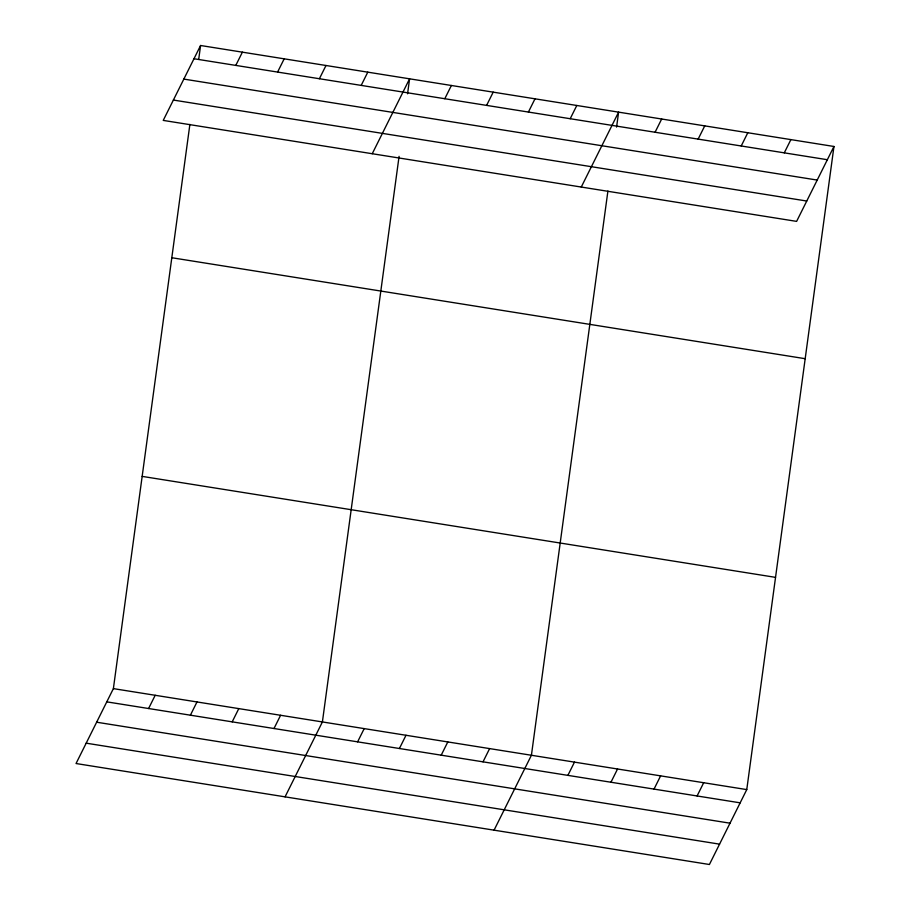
<?xml version="1.0" encoding="UTF-8"?>
<svg xmlns="http://www.w3.org/2000/svg" width="910" height="910" viewBox="0 0 910 910"><rect width="100%" height="100%" fill="white"/><g stroke="black" fill="none" stroke-linecap="round" stroke-linejoin="round"><path stroke-width="1.36" d="M833.958 146.476L796.614 221.38L163.231 120.404L200.587 45.5L833.958 146.476L746.769 789.596L709.413 864.5L76.042 763.524L113.386 688.62L189.883 124.408M198.744 59.105L200.587 45.5M399.08 156.361L322.402 721.937L285.058 796.853M407.566 93.787L409.591 78.817L372.247 153.733M607.914 191.043L531.417 755.266L494.073 830.17M616.582 127.104L618.607 112.146L581.262 187.05M235.781 65.406L242.39 52.166M277.584 72.072L284.193 58.831M319.387 78.738L325.996 65.497M361.19 85.403L367.788 72.152M444.797 98.724L451.394 85.483M148.592 708.526L155.189 695.285M486.6 105.389L493.197 92.149M190.395 715.192L196.992 701.951M528.403 112.055L535 98.815M232.198 721.857L238.795 708.617M570.206 118.721L576.803 105.48M274.001 728.523L280.599 715.271M655.075 132.246L661.684 119.005M357.607 741.843L364.205 728.603M698.141 139.116L704.749 125.876M399.41 748.509L406.008 735.269M741.218 145.987L747.815 132.735M441.213 755.175L447.811 741.934M784.284 152.846L790.892 139.605M483.017 761.841L489.614 748.6M567.885 775.365L574.483 762.125M610.951 782.236L617.56 768.995M654.028 789.106L660.626 775.855M697.094 795.966L703.692 782.725M193.978 58.74L827.349 159.716M183.831 79.09L817.203 180.066M173.378 100.054L806.749 201.03M171.808 257.735L805.179 358.699M142.165 476.385L775.536 577.361M113.386 688.62L746.769 789.596M106.788 701.86L740.16 802.836M96.642 722.21L730.013 823.186M86.188 743.174L719.56 844.15"/></g></svg>
